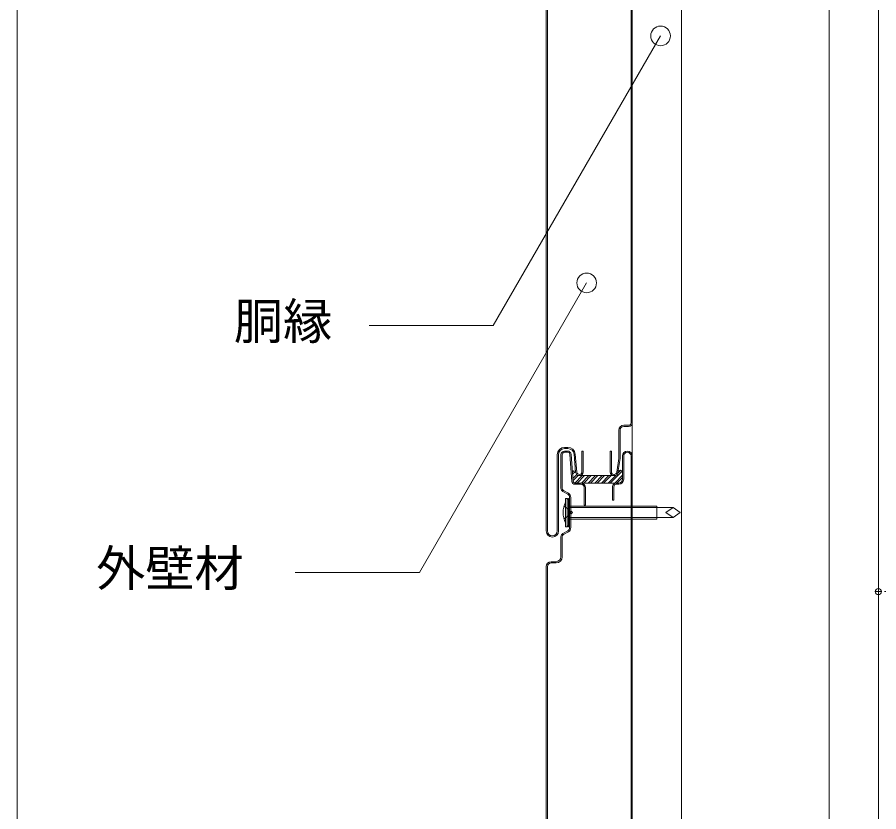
# Model space of a CAD drawing. Units: millimetres, scale not verified. Extents: x -1380 to 1380, y -955 to 955.
# Drawn here: x -899.9 to -549.7, y -531.4 to -208.3 of the extents above; entities that cross this region are included whole.
import ezdxf
from ezdxf.enums import TextEntityAlignment as Align

# ---------------------------------------------------------------- set-up
doc = ezdxf.new("R2010")
doc.units = ezdxf.units.MM
doc.header["$LTSCALE"] = 3
for name, color, linetype, lineweight in [('0-0_0', 7, 'Continuous', 18), ('0-2_MOJI', 7, 'Continuous', 18), ('0-8_bo-do', 3, 'Continuous', 18), ('0-B_SUNPO', 7, 'Continuous', 18), ('0-C_doubuti', 5, 'Continuous', 18), ('1-2_L-1a', 3, 'Continuous', 18)]:
    doc.layers.add(name, color=color, linetype=linetype, lineweight=lineweight)
doc.styles.add('ＭＳ ゴシック', font='')
doc.styles.get('ＭＳ ゴシック').set_extended_font_data('MS Gothic')

# ---------------------------------------------------------------- blocks, each defined once
blk = doc.blocks.new('_DOT')
at = {"layer": '0-0_0'}
for p, q in [((-0.5, 0), (-1, 0)), ((0.25, 0), (-0.25, 0))]:
    blk.add_line(p, q, dxfattribs=at)
blk.add_circle((0, 0), 0.25, dxfattribs=at)

msp = doc.modelspace()

# ---------------------------------------------------------------- linework, layer by layer
at = {"layer": '0-0_0'}
msp.add_lwpolyline([(-899.885, -659.69), (900.119, -659.69), (900.119, 540.31), (-899.885, 540.31)], close=True, dxfattribs=at)
at = {"layer": '0-2_MOJI'}
for points in [[(-756.846, -333.611), (-706.408, -333.611), (-638.421, -215.854)], [(-786.862, -434.066), (-736.424, -434.066), (-668.437, -316.309)]]:
    msp.add_lwpolyline(points, dxfattribs=at)
for centre in [(-638.421, -215.854), (-668.437, -316.309)]:
    msp.add_circle(centre, 4, dxfattribs=at)
at = {"layer": '0-8_bo-do'}
for p, q in [((-650.385, 213.31), (-650.385, -373.19)), ((-649.885, -373.19), (-649.885, 213.31)), ((-684.885, 168.31), (-684.885, -417.19)), ((-684.385, -417.19), (-684.385, 168.31)), ((-651.385, -374.19), (-653.385, -374.19)), ((-653.385, -374.69), (-651.385, -374.69)), ((-676.068, -383.19), (-677.385, -383.19)), ((-677.385, -383.69), (-676.068, -383.69)), ((-676.274, -384.69), (-677.385, -384.69)), ((-677.385, -385.19), (-676.274, -385.19)), ((-658.885, -384.69), (-658.885, -393.19)), ((-680.385, -386.19), (-680.385, -417.19)), ((-679.885, -417.19), (-679.885, -386.19)), ((-678.885, -386.19), (-678.885, -399.824)), ((-678.385, -399.824), (-678.385, -386.19)), ((-675.276, -386.114), (-674.433, -397.082)), ((-673.934, -397.044), (-674.778, -386.075)), ((-673.578, -385.964), (-672.909, -393.326)), ((-672.411, -393.281), (-673.08, -385.919)), ((-653.885, -386.69), (-653.885, -396.19)), ((-653.385, -396.19), (-653.385, -386.69)), ((-650.385, -386.69), (-650.385, -659.69)), ((-649.885, -659.69), (-649.885, -386.69)), ((-673.934, -397.044), (-674.212, -393.426)), ((-674.21, -393.303), (-673.634, -392.727)), ((-674.157, -394.147), (-673.019, -393.009)), ((-674.029, -395.815), (-672.47, -394.256)), ((-673.965, -396.649), (-671.919, -394.603)), ((-673.21, -397.69), (-670.21, -394.69)), ((-672.312, -397.69), (-669.312, -394.69)), ((-671.385, -394.19), (-671.415, -394.19)), ((-671.415, -394.69), (-657.185, -394.69)), ((-671.415, -394.69), (-671.385, -394.69)), ((-670.516, -397.69), (-667.516, -394.69)), ((-669.618, -397.69), (-666.618, -394.69)), ((-667.822, -397.69), (-664.822, -394.69)), ((-666.924, -397.69), (-663.924, -394.69)), ((-665.128, -397.69), (-662.128, -394.69)), ((-664.23, -397.69), (-661.23, -394.69)), ((-662.434, -397.69), (-659.434, -394.69)), ((-661.535, -397.69), (-658.535, -394.69)), ((-659.739, -397.69), (-656.635, -394.586)), ((-658.841, -397.69), (-654.042, -392.891)), ((-657.185, -394.19), (-657.385, -394.19)), ((-657.385, -394.69), (-657.185, -394.69)), ((-657.045, -397.69), (-653.885, -394.529)), ((-656.147, -397.69), (-653.885, -395.427)), ((-655.79, -393.741), (-654.571, -392.522)), ((-653.885, -393.402), (-653.885, -396.19)), ((-670.885, -397.69), (-673.236, -397.69)), ((-673.236, -398.19), (-670.885, -398.19)), ((-655.385, -397.69), (-656.385, -397.69)), ((-656.385, -398.19), (-655.385, -398.19)), ((-678.135, -401.123), (-676.135, -402.278)), ((-675.885, -401.845), (-677.885, -400.69)), ((-677.084, -403.94), (-677.084, -415.44)), ((-677.084, -403.94), (-676.303, -403.94)), ((-676.303, -403.94), (-676.303, -415.44)), ((-676.303, -403.94), (-675.784, -404.44)), ((-675.784, -403.94), (-675.784, -415.44)), ((-675.784, -403.94), (-675.385, -403.94)), ((-675.385, -403.94), (-675.385, -415.44)), ((-675.784, -408.39), (-677.668, -407.159)), ((-639.885, -407.042), (-675.385, -407.042)), ((-675.385, -407.675), (-639.802, -407.675)), ((-649.885, -407.042), (-639.885, -407.042)), ((-639.885, -407.042), (-639.885, -412.339)), ((-639.885, -407.675), (-633.313, -407.675)), ((-636.242, -409.69), (-633.313, -407.675)), ((-633.313, -411.705), (-636.242, -409.69)), ((-630.385, -409.69), (-633.313, -407.675)), ((-633.313, -411.705), (-630.385, -409.69)), ((-677.668, -412.222), (-675.784, -410.99)), ((-675.385, -411.705), (-638.383, -411.705)), ((-639.885, -412.339), (-675.385, -412.339)), ((-639.885, -412.339), (-649.885, -412.339)), ((-639.885, -411.705), (-633.313, -411.705)), ((-677.084, -415.44), (-676.303, -415.44)), ((-676.303, -415.44), (-675.784, -414.94)), ((-675.784, -415.44), (-675.385, -415.44)), ((-678.885, -419.556), (-678.885, -427.69)), ((-678.385, -427.69), (-678.385, -419.556)), ((-676.135, -417.103), (-678.135, -418.257)), ((-677.885, -418.69), (-675.885, -417.536)), ((-680.885, -429.69), (-682.885, -429.69)), ((-682.885, -430.19), (-680.885, -430.19)), ((-684.885, -431.69), (-684.885, -659.69)), ((-684.385, -659.69), (-684.385, -431.69))]:
    msp.add_line(p, q, dxfattribs=at)
for points in [[(-655.385, -376.19), (-655.385, -387.655), (-656.195, -393.332)], [(-655.701, -393.402), (-654.885, -387.69), (-654.885, -376.19)], [(-669.885, -393.19), (-669.885, -384.69), (-670.385, -384.69), (-670.385, -393.19)], [(-658.385, -393.19), (-658.385, -384.69), (-658.885, -384.69)], [(-655.385, -397.69), (-656.385, -397.69), (-670.885, -397.69), (-673.236, -397.69)], [(-657.885, -399.19), (-657.885, -404.69), (-657.385, -404.69), (-657.385, -399.19)], [(-669.385, -399.69), (-669.385, -406.69), (-668.885, -406.69), (-668.885, -399.69)], [(-675.385, -403.577), (-675.385, -409.19), (-674.885, -409.69), (-675.385, -410.19), (-675.385, -415.804)], [(-674.885, -415.804), (-674.885, -410.397), (-674.177, -409.69), (-674.885, -408.983), (-674.885, -403.577)]]:
    msp.add_lwpolyline(points, dxfattribs=at)
for centre, radius, start, end in [((-653.385, -376.19), 2, 90, 180), ((-651.385, -373.19), 1.5, 270, 360), ((-651.385, -373.19), 1, 270, 360), ((-653.385, -376.19), 1.5, 90, 180), ((-677.385, -386.19), 3, 90, 180), ((-677.385, -386.19), 2.5, 90, 180), ((-677.385, -386.19), 1.5, 90, 180), ((-677.385, -386.19), 1, 90, 180), ((-676.274, -386.19), 1.5, 4.39871, 90), ((-676.274, -386.19), 1, 4.39871, 90), ((-676.068, -386.19), 3, 5.19444, 90), ((-676.068, -386.19), 2.5, 5.19444, 90), ((-651.885, -386.69), 2, 0, 180), ((-651.885, -386.69), 1.5, 0, 180), ((-673.561, -393.376), 0.654, 4.39871, 184.39871), ((-671.415, -393.19), 1.5, 185.19444, 270), ((-671.415, -393.19), 1.5, 185.19444, 270), ((-671.415, -393.19), 1, 185.19444, 270), ((-671.385, -393.19), 1.5, 270, 0), ((-671.385, -393.19), 1, 270, 0), ((-657.385, -393.19), 1.5, 180, 270), ((-657.385, -393.19), 1, 180, 270), ((-657.185, -393.19), 1, 270, 351.8699), ((-657.185, -393.19), 1.5, 270, 351.8699), ((-657.185, -393.19), 1.5, 270, 351.8699), ((-654.793, -393.402), 0.908, 0, 180), ((-673.236, -396.99), 1.2, 184.39871, 270), ((-673.236, -396.99), 0.7, 184.39871, 270), ((-673.236, -396.99), 0.7, 184.39871, 270), ((-670.885, -399.69), 2, 0, 90), ((-670.885, -399.69), 1.5, 0, 90), ((-656.385, -399.19), 1.5, 90, 180), ((-656.385, -399.19), 1, 90, 180), ((-655.385, -396.19), 1.5, 270, 0), ((-655.385, -396.19), 1.5, 270, 0), ((-655.385, -396.19), 2, 270, 0), ((-677.385, -399.824), 1.5, 180, 240), ((-677.385, -399.824), 1, 180, 240), ((-676.885, -403.577), 1.5, 0, 60), ((-676.885, -403.577), 2, 0, 60), ((-667.688, -409.69), 10.297, 155.8662, 204.1338), ((-676.885, -415.804), 1.5, 300, 0), ((-676.885, -415.804), 2, 300, 0), ((-682.385, -417.19), 2.5, 180, 0), ((-682.385, -417.19), 2, 180, 0), ((-677.385, -419.556), 1.5, 120, 180), ((-677.385, -419.556), 1, 120, 180), ((-682.885, -431.69), 2, 90, 180), ((-682.885, -431.69), 1.5, 90, 180), ((-680.885, -427.69), 2.5, 270, 360), ((-680.885, -427.69), 2, 270, 0)]:
    msp.add_arc(centre, radius, start, end, dxfattribs=at)
at = {"layer": '0-B_SUNPO'}
msp.add_line((-549.885, -309.69), (-549.885, -441.823), dxfattribs=at)
at = {"layer": '0-C_doubuti'}
for p, q in [((-629.885, 130.31), (-629.885, -659.69)), ((-569.885, 130.31), (-569.885, -659.69)), ((-649.885, 95.31), (-649.885, -659.69)), ((-549.885, 95.31), (-549.885, -659.69))]:
    msp.add_line(p, q, dxfattribs=at)
at = {"layer": '1-2_L-1a'}
for centre in [(-334.098, -52.67), (-330.456, -52.67)]:
    msp.add_circle(centre, 237.422, dxfattribs=at)

# ---------------------------------------------------------------- block references
at = {"layer": '0-B_SUNPO', "xscale": 5, "yscale": 5, "rotation": 180}
msp.add_blockref('_DOT', (-549.885, -441.823), dxfattribs=at)

# ---------------------------------------------------------------- texts
at = {"layer": '0-2_MOJI', "style": 'ＭＳ ゴシック'}
for s, p in [('胴縁', (-811.826, -343.611)), ('外壁材', (-867.832, -444.066))]:
    msp.add_text(s, height=14.66, dxfattribs=at).set_placement(p, align=Align.BOTTOM_LEFT)

doc.saveas('drawing.dxf')
